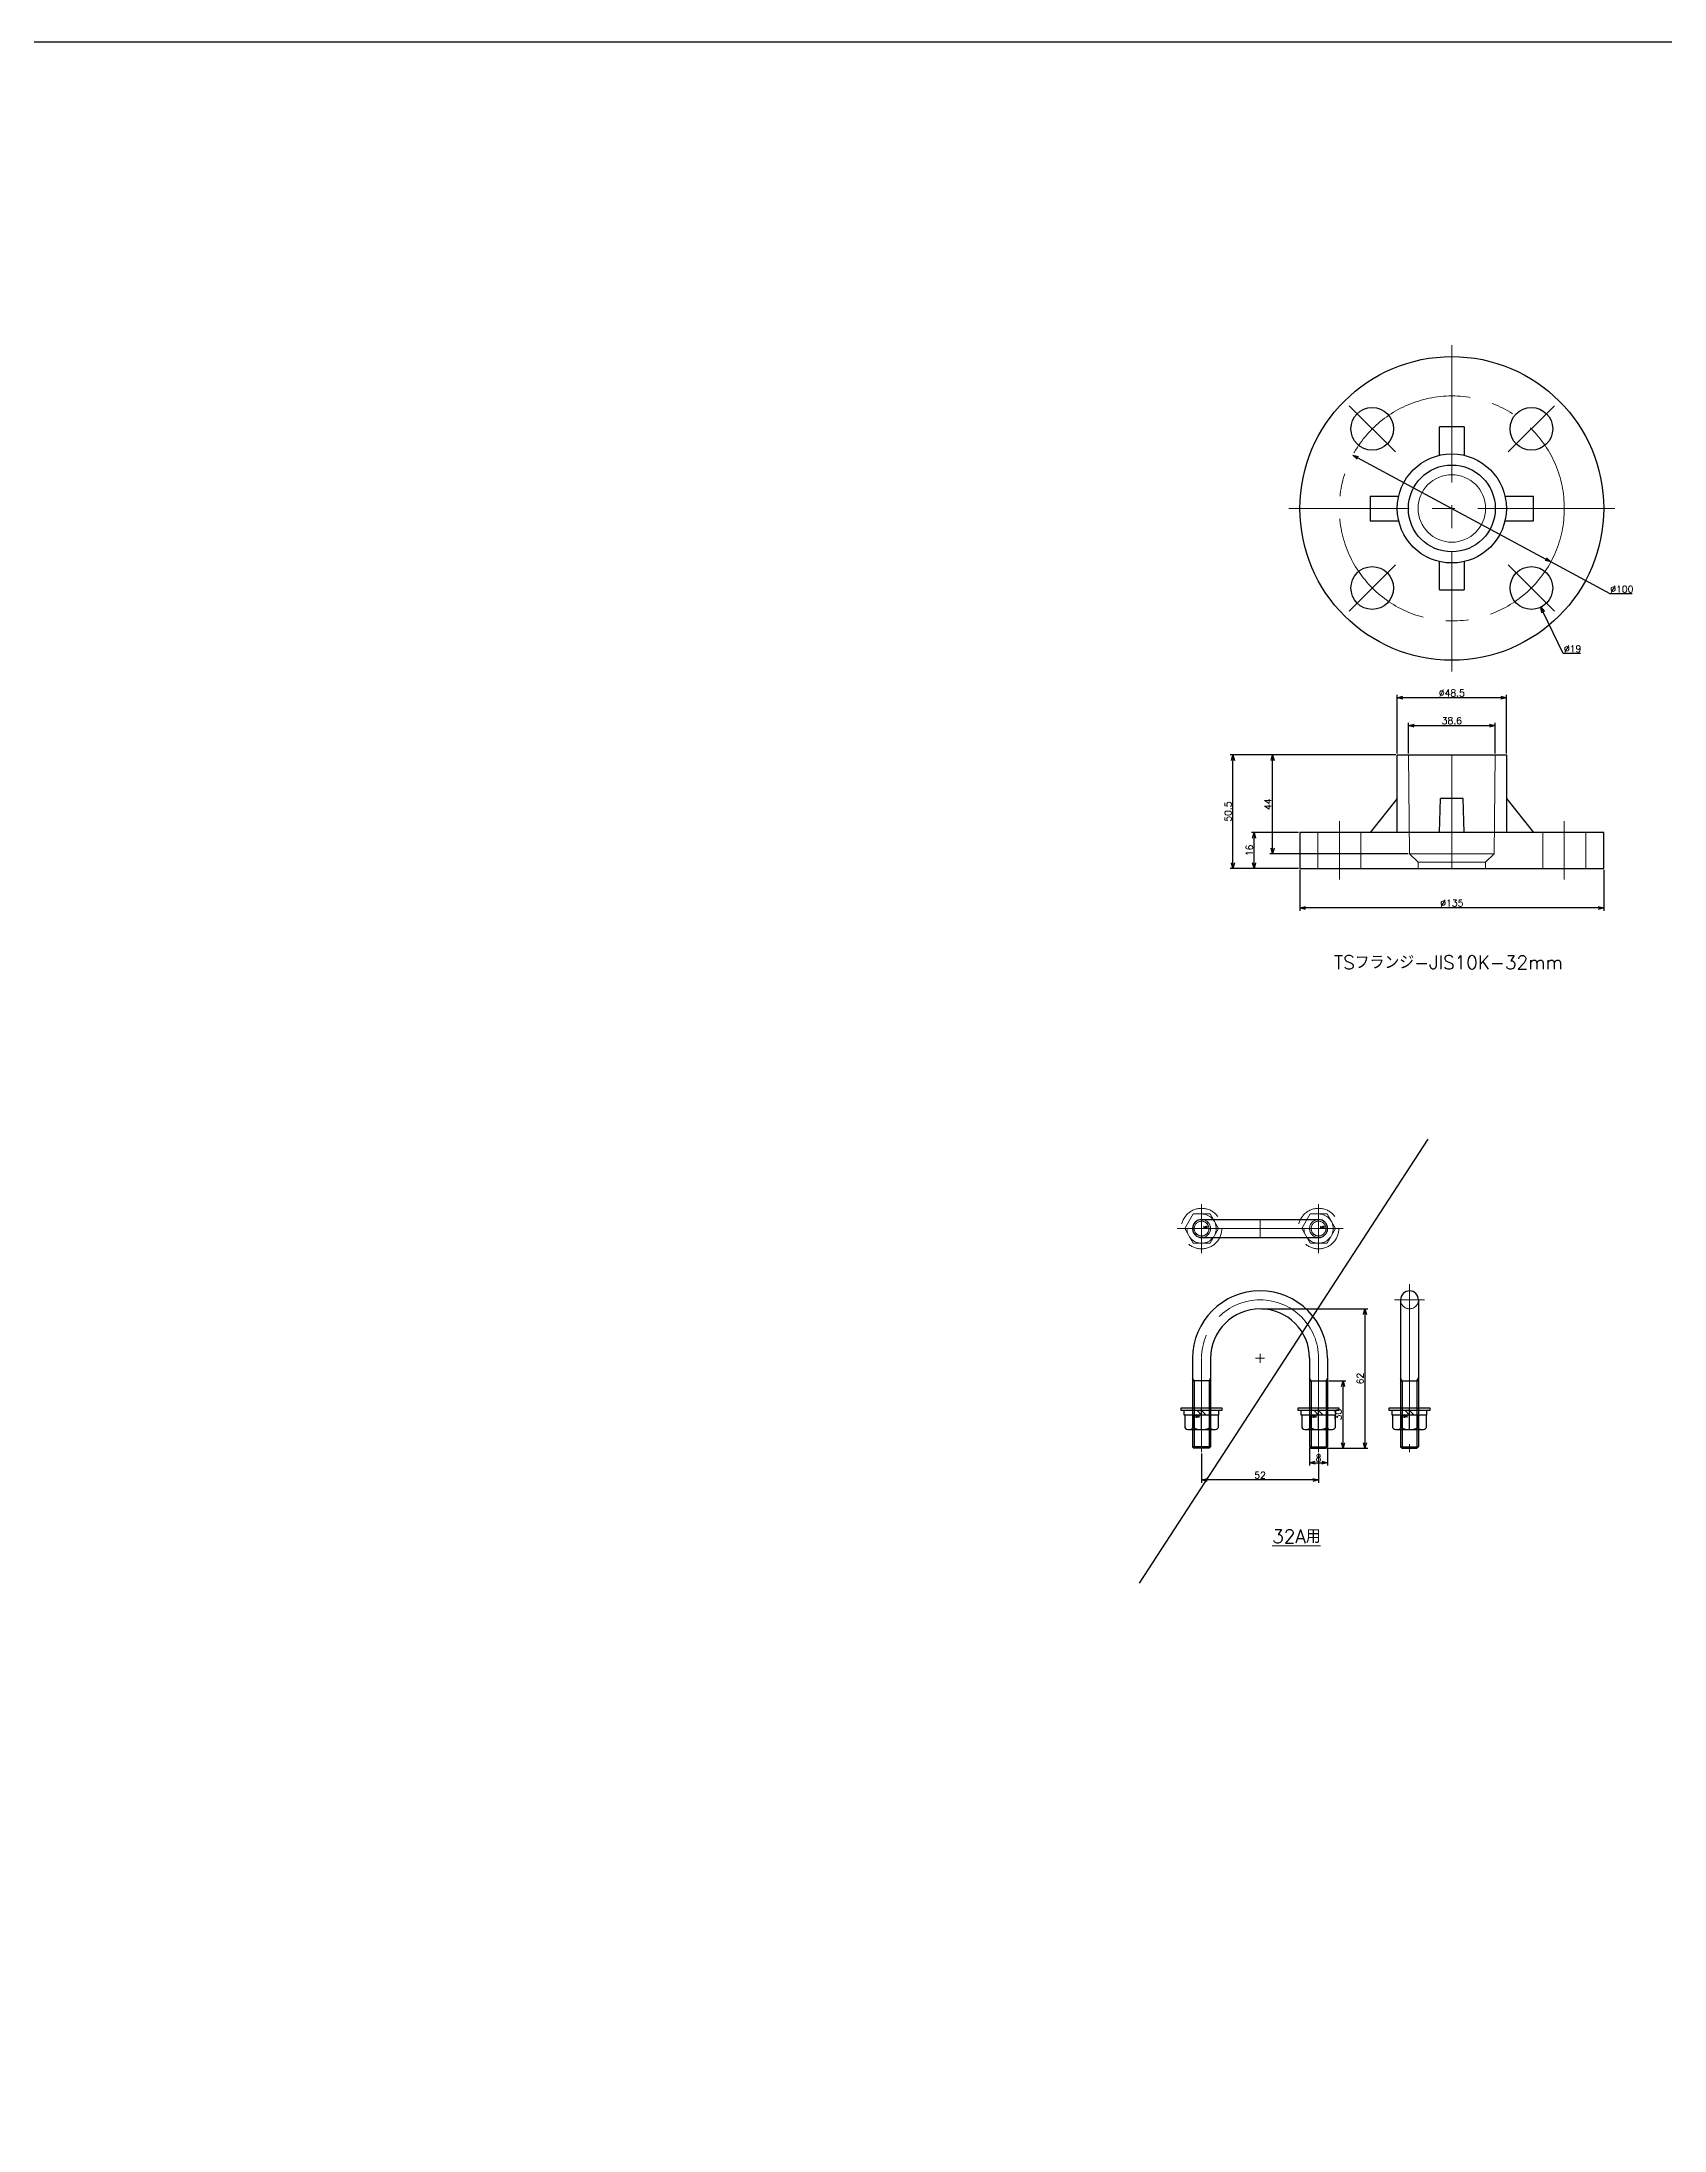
# Model space of a CAD drawing. Header units: millimetres. Extents: x 0 to 49006, y -7876 to 6995.
# Drawn here: x 13220 to 13941, y -1556 to -628 of the extents above; entities that cross this region are included whole.
import ezdxf

# ---------------------------------------------------------------- set-up
doc = ezdxf.new("R2010")
doc.units = ezdxf.units.MM
doc.header["$LTSCALE"] = 3.2
doc.header["$PDMODE"] = 99
doc.header["$PDSIZE"] = 1
doc.linetypes.add('CENTER2', pattern=[28.575, 19.05, -3.175, 3.175, -3.175])
doc.linetypes.add('HIDDEN', pattern=[9.525, 6.35, -3.175])
for name, color, linetype, lineweight in [('01_NORMAL', 7, 'Continuous', 25), ('04_HIDDEN', 2, 'HIDDEN', 13), ('05_CENTER', 4, 'CENTER2', 13), ('08_DIM', 3, 'Continuous', 13)]:
    doc.layers.add(name, color=color, linetype=linetype, lineweight=lineweight)
doc.layers.add('10_DRAFT', color=8, linetype='Continuous', lineweight=0, plot=False)
doc.styles.add('KSS_TXT', font='txt.shx', dxfattribs={"bigfont": 'extfont2.shx'})
doc.dimstyles.new('KSS_DIM', dxfattribs={"dimscale": 12, "dimtxt": 3, "dimasz": 2.5, "dimexe": 1.25, "dimexo": 0.625, "dimtad": 1, "dimdsep": 46, "dimtxsty": 'KSS_TXT', "dimblk": 'OPEN30', "dimcen": 0, "dimazin": 2, "dimtfac": 0.75, "dimtmove": 0, "dimatfit": 3, "dimldrblk": 'OPEN30', "dimfxl": 1.25, "dimtolj": 1, "dimarcsym": 0})
doc.dimstyles.new('KSS_DIM$3', dxfattribs={"dimscale": 12, "dimtxt": 3, "dimasz": 2.5, "dimexe": 1.25, "dimexo": 0.625, "dimtad": 1, "dimtih": 1, "dimtoh": 1, "dimdsep": 46, "dimtxsty": 'KSS_TXT', "dimblk": 'OPEN30', "dimcen": 0, "dimazin": 2, "dimtfac": 0.75, "dimtofl": 0, "dimtmove": 0, "dimatfit": 3, "dimldrblk": 'OPEN30', "dimfxl": 1.25, "dimtolj": 1, "dimarcsym": 0})

# ---------------------------------------------------------------- blocks, each defined once
blk = doc.blocks.new('_Open30')
at = {"color": 0, "linetype": 'ByBlock', "lineweight": -2}
for p, q in [((-1, 0.27), (0, 0)), ((0, 0), (-1, -0.27)), ((0, 0), (-1, 0))]:
    blk.add_line(p, q, dxfattribs=at)
blk = doc.blocks.new('*D1524')
at = {"layer": '08_DIM', "color": 0, "lineweight": -2, "transparency": 16777216}
for p, q in [((13779.01, -995.89), (13779.01, -1014.06)), ((13914.01, -995.89), (13914.01, -1014.06)), ((13911.51, -1012.81), (13781.51, -1012.81))]:
    blk.add_line(p, q, dxfattribs=at)
at = {"layer": 'Defpoints', "color": 0, "transparency": 16777216}
for p in [(13779.01, -995.26), (13914.01, -995.26), (13779.01, -1012.81)]:
    blk.add_point(p, dxfattribs=at)
at = {"layer": '08_DIM', "color": 0, "lineweight": -2, "transparency": 16777216, "xscale": 2.5, "yscale": 2.5, "zscale": 2.5, "rotation": 180}
blk.add_blockref('_Open30', (13779.01, -1012.81), dxfattribs=at)
at = {"layer": '08_DIM', "color": 0, "lineweight": -2, "transparency": 16777216, "xscale": 2.5, "yscale": 2.5, "zscale": 2.5}
blk.add_blockref('_Open30', (13914.01, -1012.81), dxfattribs=at)
at = {"layer": '08_DIM', "color": 0, "transparency": 16777216, "insert": (13846.51, -1010.68), "char_height": 3, "attachment_point": 5, "style": 'KSS_TXT'}
blk.add_mtext('\\A1;%%c135', dxfattribs=at)
blk = doc.blocks.new('*D1525')
at = {"layer": '08_DIM', "color": 0, "lineweight": -2, "transparency": 16777216}
for p, q in [((13822.26, -944.14), (13822.26, -918.17)), ((13870.76, -944.14), (13870.76, -918.17)), ((13868.26, -919.42), (13824.76, -919.42))]:
    blk.add_line(p, q, dxfattribs=at)
at = {"layer": 'Defpoints', "color": 0, "transparency": 16777216}
for p in [(13822.26, -919.42), (13822.26, -944.76), (13870.76, -944.76)]:
    blk.add_point(p, dxfattribs=at)
at = {"layer": '08_DIM', "color": 0, "lineweight": -2, "transparency": 16777216, "xscale": 2.5, "yscale": 2.5, "zscale": 2.5, "rotation": 180}
blk.add_blockref('_Open30', (13822.26, -919.42), dxfattribs=at)
at = {"layer": '08_DIM', "color": 0, "lineweight": -2, "transparency": 16777216, "xscale": 2.5, "yscale": 2.5, "zscale": 2.5}
blk.add_blockref('_Open30', (13870.76, -919.42), dxfattribs=at)
at = {"layer": '08_DIM', "color": 0, "transparency": 16777216, "insert": (13846.51, -917.29), "char_height": 3, "attachment_point": 5, "style": 'KSS_TXT'}
blk.add_mtext('\\A1;%%c48.5', dxfattribs=at)
blk = doc.blocks.new('*D1526')
at = {"layer": '08_DIM', "color": 0, "lineweight": -2, "transparency": 16777216}
for p, q in [((13778.38, -979.26), (13757.39, -979.26)), ((13758.64, -992.76), (13758.64, -981.76)), ((13778.38, -995.26), (13757.39, -995.26))]:
    blk.add_line(p, q, dxfattribs=at)
at = {"layer": 'Defpoints', "color": 0, "transparency": 16777216}
for p in [(13758.64, -979.26), (13779.01, -979.26), (13779.01, -995.26)]:
    blk.add_point(p, dxfattribs=at)
at = {"layer": '08_DIM', "color": 0, "lineweight": -2, "transparency": 16777216, "xscale": 2.5, "yscale": 2.5, "zscale": 2.5}
for p, rotation in [((13758.64, -979.26), 90), ((13758.64, -995.26), 270)]:
    blk.add_blockref('_Open30', p, dxfattribs=dict(at, rotation=rotation))
at = {"layer": '08_DIM', "color": 0, "transparency": 16777216, "insert": (13756.51, -987.26), "char_height": 3, "attachment_point": 5, "rotation": 90, "style": 'KSS_TXT'}
blk.add_mtext('\\A1;16', dxfattribs=at)
blk = doc.blocks.new('*D1527')
at = {"layer": '08_DIM', "color": 0, "lineweight": -2, "transparency": 16777216}
for p, q in [((13821.63, -944.76), (13747.93, -944.76)), ((13749.18, -992.76), (13749.18, -947.26)), ((13778.38, -995.26), (13747.93, -995.26))]:
    blk.add_line(p, q, dxfattribs=at)
at = {"layer": 'Defpoints', "color": 0, "transparency": 16777216}
for p in [(13749.18, -944.76), (13822.26, -944.76), (13779.01, -995.26)]:
    blk.add_point(p, dxfattribs=at)
at = {"layer": '08_DIM', "color": 0, "lineweight": -2, "transparency": 16777216, "xscale": 2.5, "yscale": 2.5, "zscale": 2.5}
for p, rotation in [((13749.18, -944.76), 90), ((13749.18, -995.26), 270)]:
    blk.add_blockref('_Open30', p, dxfattribs=dict(at, rotation=rotation))
at = {"layer": '08_DIM', "color": 0, "transparency": 16777216, "insert": (13747.05, -970.01), "char_height": 3, "attachment_point": 5, "rotation": 90, "style": 'KSS_TXT'}
blk.add_mtext('\\A1;50.5', dxfattribs=at)
blk = doc.blocks.new('*D1528')
at = {"layer": '08_DIM', "color": 0, "lineweight": -2, "transparency": 16777216}
for p, q in [((13827.21, -944.12), (13827.21, -930.51)), ((13829.71, -931.76), (13863.31, -931.76)), ((13865.81, -944.14), (13865.81, -930.51))]:
    blk.add_line(p, q, dxfattribs=at)
at = {"layer": 'Defpoints', "color": 0, "transparency": 16777216}
for p in [(13865.81, -931.76), (13827.21, -944.75), (13865.81, -944.76)]:
    blk.add_point(p, dxfattribs=at)
at = {"layer": '08_DIM', "color": 0, "lineweight": -2, "transparency": 16777216, "xscale": 2.5, "yscale": 2.5, "zscale": 2.5, "rotation": 180}
blk.add_blockref('_Open30', (13827.21, -931.76), dxfattribs=at)
at = {"layer": '08_DIM', "color": 0, "lineweight": -2, "transparency": 16777216, "xscale": 2.5, "yscale": 2.5, "zscale": 2.5}
blk.add_blockref('_Open30', (13865.81, -931.76), dxfattribs=at)
at = {"layer": '08_DIM', "color": 0, "transparency": 16777216, "insert": (13846.51, -929.63), "char_height": 3, "attachment_point": 5, "style": 'KSS_TXT'}
blk.add_mtext('\\A1;38.6', dxfattribs=at)
blk = doc.blocks.new('*D1529')
at = {"layer": '08_DIM', "color": 0, "lineweight": -2, "transparency": 16777216}
for p, q in [((13821.63, -944.76), (13765.62, -944.76)), ((13766.87, -986.26), (13766.87, -947.26)), ((13827.1, -988.76), (13765.62, -988.76))]:
    blk.add_line(p, q, dxfattribs=at)
at = {"layer": 'Defpoints', "color": 0, "transparency": 16777216}
for p in [(13766.87, -944.76), (13822.26, -944.76), (13827.72, -988.76)]:
    blk.add_point(p, dxfattribs=at)
at = {"layer": '08_DIM', "color": 0, "lineweight": -2, "transparency": 16777216, "xscale": 2.5, "yscale": 2.5, "zscale": 2.5}
for p, rotation in [((13766.87, -944.76), 90), ((13766.87, -988.76), 270)]:
    blk.add_blockref('_Open30', p, dxfattribs=dict(at, rotation=rotation))
at = {"layer": '08_DIM', "color": 0, "transparency": 16777216, "insert": (13764.75, -966.76), "char_height": 3, "attachment_point": 5, "rotation": 90, "style": 'KSS_TXT'}
blk.add_mtext('\\A1;44', dxfattribs=at)
blk = doc.blocks.new('*D1530')
at = {"layer": '08_DIM', "color": 0, "lineweight": -2, "transparency": 16777216}
for p, q in [((13896.06, -899.77), (13887.12, -881.41)), ((13903.68, -899.77), (13896.06, -899.77))]:
    blk.add_line(p, q, dxfattribs=at)
at = {"layer": 'Defpoints', "color": 0, "transparency": 16777216}
for p in [(13877.7, -862.08), (13886.02, -879.16)]:
    blk.add_point(p, dxfattribs=at)
at = {"layer": '08_DIM', "color": 0, "lineweight": -2, "transparency": 16777216, "xscale": 2.5, "yscale": 2.5, "zscale": 2.5, "rotation": 115.9662920058616}
blk.add_blockref('_Open30', (13886.02, -879.16), dxfattribs=at)
at = {"layer": '08_DIM', "color": 0, "transparency": 16777216, "insert": (13900.18, -897.64), "char_height": 3, "attachment_point": 5, "style": 'KSS_TXT'}
blk.add_mtext('\\A1;%%C19', dxfattribs=at)
blk = doc.blocks.new('*D1531')
at = {"layer": '08_DIM', "color": 0, "lineweight": -2, "transparency": 16777216}
for p, q in [((13802.51, -811.51), (13888.3, -857.83)), ((13916.89, -873.26), (13890.5, -859.01)), ((13926.64, -873.26), (13916.89, -873.26))]:
    blk.add_line(p, q, dxfattribs=at)
at = {"layer": 'Defpoints', "color": 0, "transparency": 16777216}
for p in [(13802.51, -811.51), (13890.5, -859.01)]:
    blk.add_point(p, dxfattribs=at)
at = {"layer": '08_DIM', "color": 0, "lineweight": -2, "transparency": 16777216, "xscale": 2.5, "yscale": 2.5, "zscale": 2.5}
for p, rotation in [((13802.51, -811.51), 151.6367175235708), ((13890.5, -859.01), 331.6367175235707)]:
    blk.add_blockref('_Open30', p, dxfattribs=dict(at, rotation=rotation))
at = {"layer": '08_DIM', "color": 0, "transparency": 16777216, "insert": (13922.07, -871.13), "char_height": 3, "attachment_point": 5, "style": 'KSS_TXT'}
blk.add_mtext('\\A1;%%C100', dxfattribs=at)
blk = doc.blocks.new('TSフランジ-JIS10K-32mma_1_1')
at = {"color": 0}
for p, q in [((-24.25, 16), (-24.25, 50.5)), ((-24.25, 50.5), (24.25, 50.5)), ((24.25, 50.5), (24.25, 16)), ((-24.25, 31), (-36.25, 16)), ((-5.5, 16), (-5, 31)), ((5, 31), (-5, 31)), ((5.5, 16), (5, 31)), ((24.25, 31), (36.25, 16)), ((-67.5, 16), (-67.5, 0)), ((67.5, 16), (-67.5, 16)), ((67.5, 0), (67.5, 16)), ((-67.5, 0), (67.5, 0))]:
    blk.add_line(p, q, dxfattribs=at)
at = {"layer": '04_HIDDEN', "color": 0}
for p, q in [((-59.5, 0), (-59.5, 16)), ((-40.5, 0), (-40.5, 16)), ((40.5, 0), (40.5, 16)), ((59.5, 0), (59.5, 16))]:
    blk.add_line(p, q, dxfattribs=at)
at = {"layer": '05_CENTER', "color": 0}
for p, q in [((0, 0), (0, 50.5)), ((-50, -4.98), (-50, 21.02)), ((50, -4.98), (50, 21.02))]:
    blk.add_line(p, q, dxfattribs=at)
at = {"layer": '10_DRAFT'}
for p, q in [((-19.3, 50.5), (-18.78, 6.5)), ((18.78, 6.5), (19.3, 50.5)), ((-15, 2.72), (-18.78, 6.5)), ((-18.78, 6.5), (18.78, 6.5)), ((-15, 2.72), (-15, 0)), ((15, 2.72), (-15, 2.72)), ((18.78, 6.5), (15, 2.72)), ((15, 2.72), (15, 0))]:
    blk.add_line(p, q, dxfattribs=at)
blk = doc.blocks.new('TSフランジ-JIS10K-32mmb_1_1')
at = {"color": 0}
for p, q in [((-45.61, 45.61), (-25.1, 25.1)), ((45.61, 45.61), (25.1, 25.1)), ((-5.5, 23.62), (-5.5, 36.25)), ((5.5, 36.25), (-5.5, 36.25)), ((5.5, 36.25), (5.5, 23.62)), ((-36.25, 5.5), (-23.62, 5.5)), ((-36.25, 5.5), (-36.25, -5.5)), ((23.62, 5.5), (36.25, 5.5)), ((36.25, -5.5), (36.25, 5.5)), ((-36.25, -5.5), (-23.62, -5.5)), ((23.62, -5.5), (36.25, -5.5)), ((-45.61, -45.61), (-25.1, -25.1)), ((-5.5, -36.25), (-5.5, -23.62)), ((5.5, -23.62), (5.5, -36.25)), ((45.61, -45.61), (25.1, -25.1)), ((-5.5, -36.25), (5.5, -36.25))]:
    blk.add_line(p, q, dxfattribs=at)
for centre, radius in [((0, 0), 67.5), ((-35.36, 35.36), 9.5), ((35.36, 35.36), 9.5), ((0, 0), 24.25), ((0, 0), 19.3), ((-35.36, -35.36), 9.5), ((35.36, -35.36), 9.5)]:
    blk.add_circle(centre, radius, dxfattribs=at)
at = {"layer": '05_CENTER', "color": 0}
for p, q in [((0, 72.5), (0, -72.5)), ((72.5, 0), (-72.5, 0))]:
    blk.add_line(p, q, dxfattribs=at)
blk.add_circle((0, 0), 50, dxfattribs=at)
at = {"layer": '10_DRAFT'}
blk.add_circle((0, 0), 15, dxfattribs=at)
blk = doc.blocks.new('*D1559')
at = {"layer": '08_DIM', "color": 0, "lineweight": -2, "transparency": 16777216}
for p, q in [((13783.27, -1252.99), (13783.27, -1260.71)), ((13791.27, -1252.99), (13791.27, -1260.71)), ((13785.77, -1259.46), (13788.77, -1259.46))]:
    blk.add_line(p, q, dxfattribs=at)
at = {"layer": 'Defpoints', "color": 0, "transparency": 16777216}
for p in [(13783.27, -1252.36), (13791.27, -1252.36), (13791.27, -1259.46)]:
    blk.add_point(p, dxfattribs=at)
at = {"layer": '08_DIM', "color": 0, "lineweight": -2, "transparency": 16777216, "xscale": 2.5, "yscale": 2.5, "zscale": 2.5, "rotation": 180}
blk.add_blockref('_Open30', (13783.27, -1259.46), dxfattribs=at)
at = {"layer": '08_DIM', "color": 0, "lineweight": -2, "transparency": 16777216, "xscale": 2.5, "yscale": 2.5, "zscale": 2.5}
blk.add_blockref('_Open30', (13791.27, -1259.46), dxfattribs=at)
at = {"layer": '08_DIM', "color": 0, "transparency": 16777216, "insert": (13787.27, -1257.33), "char_height": 3, "attachment_point": 5, "style": 'KSS_TXT'}
blk.add_mtext('\\A1;8', dxfattribs=at)
blk = doc.blocks.new('*D1560')
at = {"layer": '08_DIM', "color": 0, "lineweight": -2, "transparency": 16777216}
for p, q in [((13735.27, -1255.37), (13735.27, -1268.35)), ((13787.27, -1255.37), (13787.27, -1268.35)), ((13784.77, -1267.1), (13737.77, -1267.1))]:
    blk.add_line(p, q, dxfattribs=at)
at = {"layer": 'Defpoints', "color": 0, "transparency": 16777216}
for p in [(13735.27, -1254.74), (13787.27, -1254.74), (13735.27, -1267.1)]:
    blk.add_point(p, dxfattribs=at)
at = {"layer": '08_DIM', "color": 0, "lineweight": -2, "transparency": 16777216, "xscale": 2.5, "yscale": 2.5, "zscale": 2.5, "rotation": 180}
blk.add_blockref('_Open30', (13735.27, -1267.1), dxfattribs=at)
at = {"layer": '08_DIM', "color": 0, "lineweight": -2, "transparency": 16777216, "xscale": 2.5, "yscale": 2.5, "zscale": 2.5}
blk.add_blockref('_Open30', (13787.27, -1267.1), dxfattribs=at)
at = {"layer": '08_DIM', "color": 0, "transparency": 16777216, "insert": (13761.27, -1264.98), "char_height": 3, "attachment_point": 5, "style": 'KSS_TXT'}
blk.add_mtext('\\A1;52', dxfattribs=at)
blk = doc.blocks.new('*D1561')
at = {"layer": '08_DIM', "color": 0, "lineweight": -2, "transparency": 16777216}
for p, q in [((13791.9, -1223.04), (13799.4, -1223.04)), ((13798.15, -1250.54), (13798.15, -1225.54)), ((13791.22, -1253.04), (13799.4, -1253.04))]:
    blk.add_line(p, q, dxfattribs=at)
at = {"layer": 'Defpoints', "color": 0, "transparency": 16777216}
for p in [(13791.27, -1223.04), (13798.15, -1223.04), (13790.6, -1253.04)]:
    blk.add_point(p, dxfattribs=at)
at = {"layer": '08_DIM', "color": 0, "lineweight": -2, "transparency": 16777216, "xscale": 2.5, "yscale": 2.5, "zscale": 2.5}
for p, rotation in [((13798.15, -1223.04), 90), ((13798.15, -1253.04), 270)]:
    blk.add_blockref('_Open30', p, dxfattribs=dict(at, rotation=rotation))
at = {"layer": '08_DIM', "color": 0, "transparency": 16777216, "insert": (13796.03, -1238.04), "char_height": 3, "attachment_point": 5, "rotation": 90, "style": 'KSS_TXT'}
blk.add_mtext('\\A1;30', dxfattribs=at)
blk = doc.blocks.new('*D1562')
at = {"layer": '08_DIM', "color": 0, "lineweight": -2, "transparency": 16777216}
for p, q in [((13761.9, -1191.04), (13809.14, -1191.04)), ((13807.89, -1193.54), (13807.89, -1250.54)), ((13791.22, -1253.04), (13809.14, -1253.04))]:
    blk.add_line(p, q, dxfattribs=at)
at = {"layer": 'Defpoints', "color": 0, "transparency": 16777216}
for p in [(13761.27, -1191.04), (13790.6, -1253.04), (13807.89, -1253.04)]:
    blk.add_point(p, dxfattribs=at)
at = {"layer": '08_DIM', "color": 0, "lineweight": -2, "transparency": 16777216, "xscale": 2.5, "yscale": 2.5, "zscale": 2.5}
for p, rotation in [((13807.89, -1191.04), 90), ((13807.89, -1253.04), 270)]:
    blk.add_blockref('_Open30', p, dxfattribs=dict(at, rotation=rotation))
at = {"layer": '08_DIM', "color": 0, "transparency": 16777216, "insert": (13805.76, -1222.04), "char_height": 3, "attachment_point": 5, "rotation": 90, "style": 'KSS_TXT'}
blk.add_mtext('\\A1;62', dxfattribs=at)
blk = doc.blocks.new('8b_1_1')
at = {"color": 0, "linetype": 'CENTER2'}
for p, q in [((0, -10.87), (0, 10.87)), ((10.87, 0), (-10.87, 0))]:
    blk.add_line(p, q, dxfattribs=at)
at = {"color": 0}
for p, q in [((-3.75, 6.49), (-7.5, 0)), ((-3.75, 6.49), (-7.5, 0)), ((-7.5, 0), (-3.75, -6.49)), ((-7.5, 0), (-3.75, -6.49)), ((3.75, 6.49), (-3.75, 6.49)), ((3.75, 6.49), (-3.75, 6.49)), ((7.5, 0), (3.75, 6.49)), ((7.5, 0), (3.75, 6.49)), ((3.75, -6.49), (7.5, 0)), ((3.75, -6.49), (7.5, 0)), ((-3.75, -6.49), (3.75, -6.49)), ((-3.75, -6.49), (3.75, -6.49))]:
    blk.add_line(p, q, dxfattribs=at)
for radius in [9, 6.5, 4, 3.25]:
    blk.add_circle((0, 0), radius, dxfattribs=at)
at = {"layer": '10_DRAFT', "style": 'KSS_TXT'}
blk.add_text('M8', height=1, dxfattribs=at).set_placement((0.76, 0.14))
blk = doc.blocks.new('M8Nza_1_1')
at = {"color": 0}
for p, q in [((5.62, 9.7), (-5.63, 9.7)), ((-7.7, 3.2), (7.7, 3.2)), ((-7.7, 3.2), (-7.7, 1.2)), ((-7.5, 8.69), (-7.5, 3.2)), ((-3.75, 3.2), (-3.75, 8.69)), ((0, 1.2), (-2, 3.2)), ((0, 3.2), (2, 1.2)), ((3.75, 8.69), (3.75, 3.2)), ((7.5, 3.2), (7.5, 8.69)), ((7.7, 3.2), (7.7, 1.2))]:
    blk.add_line(p, q, dxfattribs=at)
at = {"color": 0, "linetype": 'CENTER2'}
blk.add_line((0, 9.7), (0, 0), dxfattribs=at)
at = {"color": 0}
blk.add_lwpolyline([(-9, 1.2), (9, 1.2), (9, 0), (-9, 0)], close=True, dxfattribs=at)
for centre, radius, start, end in [((-5.63, 7.45), 2.25, 33.626, 146.374), ((0, 2.2), 7.5, 60, 120), ((5.62, 7.45), 2.25, 33.626, 146.374)]:
    blk.add_arc(centre, radius, start, end, dxfattribs=at)
at = {"layer": '10_DRAFT', "style": 'KSS_TXT'}
blk.add_text('M8', height=1, dxfattribs=at).set_placement((0.87, 3.27))
blk = doc.blocks.new('A$C68035E93_1_1')
at = {"color": 0}
for p, q in [((-30, 0), (-30, -39.32)), ((-22, 0), (-22, -39.32)), ((22, 0), (22, -39.32)), ((30, 0), (30, -39.32)), ((-29.32, -10), (-30, -8.83)), ((-22.68, -10), (-22, -8.83)), ((22.68, -10), (22, -8.83)), ((29.32, -10), (30, -8.83)), ((-22, -10), (-30, -10)), ((-29.32, -10), (-29.32, -40)), ((-22.68, -10), (-22.68, -40)), ((22, -10), (30, -10)), ((22.68, -10), (22.68, -40)), ((29.32, -10), (29.32, -40)), ((-22, -39.32), (-30, -39.32)), ((-30, -39.32), (-29.32, -40)), ((-22.68, -40), (-29.32, -40)), ((-22, -39.32), (-22.68, -40)), ((22, -39.32), (30, -39.32)), ((22, -39.32), (22.68, -40)), ((22.68, -40), (29.32, -40)), ((30, -39.32), (29.32, -40))]:
    blk.add_line(p, q, dxfattribs=at)
for radius in [30, 22]:
    blk.add_arc((0, 0), radius, 0, 180, dxfattribs=at)
at = {"layer": '05_CENTER', "color": 0}
for p, q in [((-26, 0), (-26, -41.71)), ((26, 0), (26, -41.71))]:
    blk.add_line(p, q, dxfattribs=at)
blk.add_arc((0, 0), 26, 0, 180, dxfattribs=at)
at = {"layer": '10_DRAFT'}
for p, q in [((1.99, 0), (-1.99, 0)), ((0, -1.99), (0, 1.99))]:
    blk.add_line(p, q, dxfattribs=at)
blk = doc.blocks.new('A$C68035EB2_1_1')
at = {"color": 0}
for p, q in [((-26, 4), (26, 4)), ((-26, -4), (26, -4))]:
    blk.add_line(p, q, dxfattribs=at)
for centre, start, end in [((-26, 0), 90, 270), ((26, 0), 270, 90)]:
    blk.add_arc(centre, 4, start, end)
at = {"layer": '04_HIDDEN', "color": 0}
for centre in [(-26, 0), (26, 0)]:
    blk.add_circle(centre, 3.32, dxfattribs=at)
for centre, start, end in [((-26, 0), 270, 90), ((26, 0), 90, 270)]:
    blk.add_arc(centre, 4, start, end, dxfattribs=at)
at = {"layer": '05_CENTER', "color": 0}
for p, q in [((32.64, 0), (-32.64, 0)), ((-26, -6.7), (-26, 6.7)), ((26, -6.7), (26, 6.7))]:
    blk.add_line(p, q, dxfattribs=at)
at = {"layer": '10_DRAFT'}
blk.add_line((0, 4), (0, -4), dxfattribs=at)
blk = doc.blocks.new('A$C68035EFB_1_1')
at = {"color": 0}
for p, q in [((-4, 4), (-4, -61.32)), ((4, 4), (4, -61.32)), ((-3.32, -32), (-4, -30.83)), ((-4, -32), (4, -32)), ((-3.32, -32), (-3.32, -62)), ((3.32, -32), (4, -30.83)), ((3.32, -32), (3.32, -62)), ((-4, -61.32), (4, -61.32)), ((-4, -61.32), (-3.32, -62)), ((-3.32, -62), (3.32, -62)), ((4, -61.32), (3.32, -62))]:
    blk.add_line(p, q, dxfattribs=at)
blk.add_arc((0, 4), 4, 0, 180)
at = {"layer": '04_HIDDEN', "color": 0}
blk.add_arc((0, 4), 4, 180, 0, dxfattribs=at)
at = {"layer": '05_CENTER', "color": 0}
for p, q in [((0, 10.9), (0, -63.71)), ((-6.7, 4), (6.7, 4))]:
    blk.add_line(p, q, dxfattribs=at)

msp = doc.modelspace()

# ---------------------------------------------------------------- linework, layer by layer
at = {"color": 3}
msp.add_lwpolyline([(9237.241, -627.828), (16824.146, -627.828), (16824.146, -7876.008), (9237.241, -7876.008)], close=True, dxfattribs=at)
at = {"layer": '01_NORMAL', "color": 3}
msp.add_line((13835.814, -1115.691), (13707.462, -1313.049), dxfattribs=at)

# ---------------------------------------------------------------- block references
at = {"color": 4}
for name, p in [('TSフランジ-JIS10K-32mmb_1_1', (13846.506, -835.261)), ('TSフランジ-JIS10K-32mma_1_1', (13846.506, -995.261)), ('A$C68035EB2_1_1', (13761.274, -1155.364)), ('A$C68035E93_1_1', (13761.274, -1213.039)), ('A$C68035EFB_1_1', (13827.696, -1191.039))]:
    msp.add_blockref(name, p, dxfattribs=at)
at = {"color": 4, "rotation": 180}
for p in [(13735.274, -1235.039), (13787.274, -1235.039), (13827.696, -1235.039)]:
    msp.add_blockref('M8Nza_1_1', p, dxfattribs=at)
at = {"layer": '04_HIDDEN', "color": 4}
for p in [(13735.274, -1155.364), (13787.274, -1155.364)]:
    msp.add_blockref('8b_1_1', p, dxfattribs=at)

# ---------------------------------------------------------------- texts
at = {"color": 0, "style": 'KSS_TXT'}
msp.add_text('TSフランジ-JIS10K-32mm', height=6, dxfattribs=at).set_placement((13794.094, -1040.05))
at = {"layer": '08_DIM', "style": 'KSS_TXT'}
msp.add_text('%%u32A用', height=6, dxfattribs=at).set_placement((13766.673, -1295.129))

# ---------------------------------------------------------------- dimensions: what is measured, and where the dimension line sits
at = {"layer": '08_DIM'}
for p1, p2, override, picture, middle in [((13802.508, -811.508), (13890.503, -859.014), {"dimscale": 1, "dimpost": '%%C<>', "dimtix": 1, "dimatfit": 2}, '*D1531', (13922.075, -873.258)), ((13877.701, -862.075), (13886.02, -879.157), {"dimscale": 1, "dimpost": '%%C<>'}, '*D1530', (13900.182, -899.765))]:
    dim = msp.add_diameter_dim_2p(p1=p1, p2=p2, dimstyle='KSS_DIM$3', override=override, dxfattribs=at)
    dim.commit()
    dim.dimension.update_dxf_attribs({"geometry": picture, "text_midpoint": middle, "dimtype": 163})
for base, p1, p2, picture, middle in [((13822.256, -919.422), (13870.756, -944.761), (13822.256, -944.761), '*D1525', (13846.506, -917.295)), ((13779.006, -1012.808), (13914.006, -995.261), (13779.006, -995.261), '*D1524', (13846.506, -1010.681))]:
    dim = msp.add_linear_dim(base=base, p1=p1, p2=p2, text='%%c<>', dimstyle='KSS_DIM', override={"dimscale": 1}, dxfattribs=at)
    dim.commit()
    dim.dimension.update_dxf_attribs({"geometry": picture, "text_midpoint": middle})
for base, p1, p2, override, picture, middle in [((13865.806, -931.759), (13827.205, -944.75), (13865.806, -944.761), {"dimscale": 1}, '*D1528', (13846.505, -929.634)), ((13791.274, -1259.458), (13783.274, -1252.363), (13791.274, -1252.361), {"dimscale": 1, "dimarcsym": 1}, '*D1559', (13787.274, -1257.333)), ((13735.274, -1267.103), (13787.274, -1254.744), (13735.274, -1254.744), {"dimscale": 1, "dimarcsym": 1}, '*D1560', (13761.274, -1264.976))]:
    dim = msp.add_linear_dim(base=base, p1=p1, p2=p2, dimstyle='KSS_DIM', override=override, dxfattribs=at)
    dim.commit()
    dim.dimension.update_dxf_attribs({"geometry": picture, "text_midpoint": middle})
for base, p1, p2, override, picture, middle in [((13749.178, -944.761), (13779.006, -995.261), (13822.256, -944.761), {"dimscale": 1}, '*D1527', (13747.049, -970.011)), ((13766.871, -944.761), (13827.723, -988.761), (13822.256, -944.761), {"dimscale": 1}, '*D1529', (13764.746, -966.761)), ((13758.638, -979.261), (13779.006, -995.261), (13779.006, -979.261), {"dimscale": 1}, '*D1526', (13756.513, -987.261)), ((13807.888, -1253.039), (13761.274, -1191.039), (13790.597, -1253.039), {"dimscale": 1, "dimarcsym": 1}, '*D1562', (13805.763, -1222.039)), ((13798.152, -1223.039), (13790.597, -1253.039), (13791.274, -1223.039), {"dimscale": 1, "dimarcsym": 1}, '*D1561', (13796.027, -1238.039))]:
    dim = msp.add_linear_dim(base=base, p1=p1, p2=p2, angle=90, dimstyle='KSS_DIM', override=override, dxfattribs=at)
    dim.commit()
    dim.dimension.update_dxf_attribs({"geometry": picture, "text_midpoint": middle})

doc.saveas('drawing.dxf')
